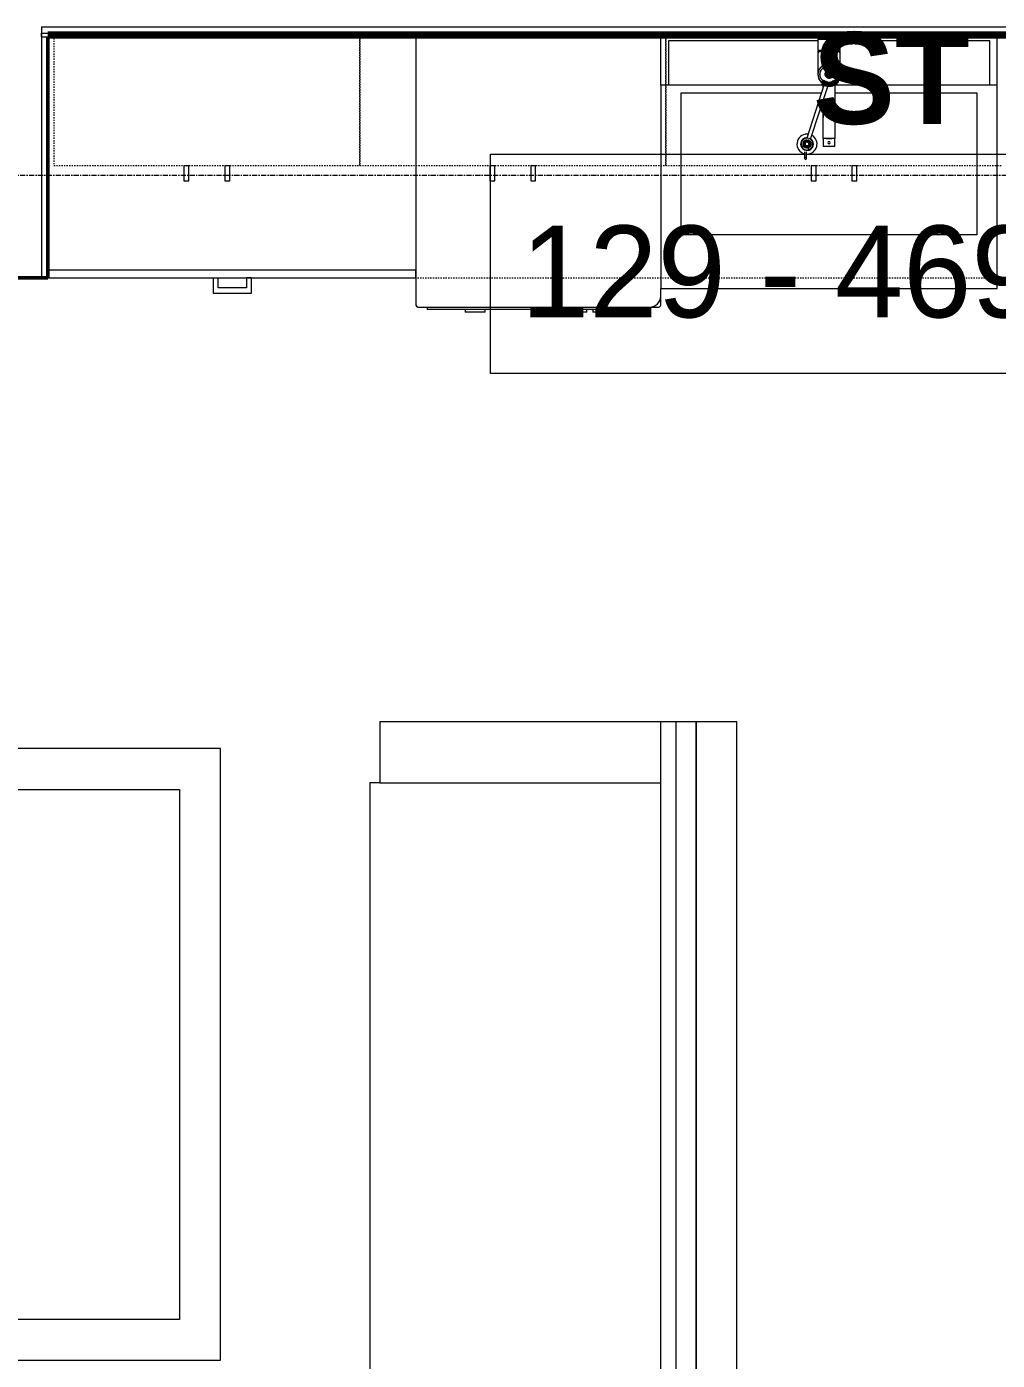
# Model space of a CAD drawing. Header units: inches. Extents: x -4266 to -1814, y 9706 to 12441.
# Drawn here: x -3090.7 to -2995.5, y 10051 to 10181.8 of the extents above; entities that cross this region are included whole.
import ezdxf

# ---------------------------------------------------------------- set-up
doc = ezdxf.new("R2010")
doc.units = ezdxf.units.IN
doc.header["$MEASUREMENT"] = 0
doc.linetypes.add('Dash', pattern=[0.25, 0.125, -0.125])
doc.linetypes.add('Grid Line 1_2_', pattern=[0.875, 0.5, -0.125, 0.125, -0.125])
for name, color, linetype, lineweight in [('A-AREA-IDEN', 2, 'Continuous', 9), ('A-DOOR-1', 7, 'Continuous', 9), ('A-GENM-2', 7, 'Continuous', 9), ('A-GENM-3', 250, 'Continuous', 50), ('A-WALL-3', 250, 'Continuous', 50), ('A-WALL-4', 10, 'Continuous', 13), ('I-FURN', 30, 'Continuous', 9), ('I-FURN-1', 7, 'Continuous', 9), ('P-SANR-FIXT-2', 7, 'Continuous', 9), ('Q-CASE-2', 7, 'Continuous', 9), ('Q-CASE-4', 7, 'Dash', 9), ('Q-CASE-HDLN-1', 7, 'Dash', 9), ('Q-SPCQ-2', 7, 'Continuous', 9), ('S-GRID-1', 1, 'Grid Line 1_2_', 9)]:
    doc.layers.add(name, color=color, linetype=linetype, lineweight=lineweight)
doc.styles.add('Century Gothic', font='ufonts.com_century-gothic.ttf', dxfattribs={"height": 9})
doc.styles.add('Century Gothic_B', font='GOTHICB.TTF', dxfattribs={"height": 9})

msp = doc.modelspace()

# ---------------------------------------------------------------- linework, layer by layer
at = {"layer": 'A-AREA-IDEN', "flags": 128}
msp.add_lwpolyline([(-3045.22892, 10169.28047), (-2969.72341, 10169.28047), (-2969.72341, 10147.78441), (-3045.22892, 10147.78441)], close=True, dxfattribs=at)
at = {"layer": 'A-DOOR-1'}
msp.add_arc((-2970.02514, 10021.4019), 34.06659, 90, 176.634313, dxfattribs=at)
at = {"layer": 'A-GENM-2'}
for p, q in [((-3013.10641, 10180.55263), (-3013.10641, 10179.44968)), ((-3013.10641, 10180.55263), (-3010.94106, 10180.55263)), ((-3010.94106, 10179.44968), (-3010.94106, 10180.55263)), ((-3010.94106, 10179.44968), (-3013.10641, 10179.44968)), ((-3013.10641, 10179.37153), (-3013.10641, 10177.10775)), ((-3013.10641, 10179.37153), (-3010.94106, 10179.37153)), ((-3013.04736, 10179.44968), (-3013.04736, 10179.20919)), ((-3011.00011, 10179.20919), (-3011.00011, 10179.44968)), ((-3010.94106, 10177.10775), (-3010.94106, 10179.37153)), ((-3012.02863, 10177.99352), (-3012.02374, 10177.99357)), ((-3012.48578, 10176.13728), (-3014.19897, 10170.86463)), ((-3013.82521, 10170.74088), (-3012.10481, 10176.03574)), ((-3012.61429, 10176.20788), (-3012.61429, 10175.74177)), ((-3011.43319, 10170.80853), (-3011.43319, 10176.20788)), ((-3012.61429, 10174.47597), (-3012.61429, 10170.80853)), ((-3012.61429, 10173.13295), (-3012.61429, 10172.21581)), ((-3011.43319, 10172.21581), (-3011.43319, 10173.13295)), ((-3014.61593, 10169.87424), (-3014.48364, 10170.29339)), ((-3014.48364, 10170.29339), (-3014.43173, 10170.27701)), ((-3013.9335, 10170.11977), (-3014.06688, 10169.69714)), ((-3012.53517, 10170.80853), (-3012.61429, 10170.80853)), ((-3012.5946, 10170.80853), (-3012.5946, 10170.02113)), ((-3011.45287, 10170.02113), (-3012.5946, 10170.02113)), ((-3012.44132, 10170.80853), (-3012.52055, 10170.80853)), ((-3012.31901, 10170.80853), (-3012.42869, 10170.80853)), ((-3012.17658, 10170.80853), (-3012.30971, 10170.80853)), ((-3012.30917, 10170.80853), (-3012.17682, 10170.80853)), ((-3011.87587, 10170.80853), (-3012.1716, 10170.80853)), ((-3012.17149, 10170.80853), (-3011.87599, 10170.80853)), ((-3011.73776, 10170.80853), (-3011.87089, 10170.80853)), ((-3011.87065, 10170.80853), (-3011.7383, 10170.80853)), ((-3011.61878, 10170.80853), (-3011.72846, 10170.80853)), ((-3011.52692, 10170.80853), (-3011.60615, 10170.80853)), ((-3011.43319, 10170.80853), (-3011.5123, 10170.80853)), ((-3011.45287, 10170.02113), (-3011.45287, 10170.80853)), ((-3014.42169, 10169.52916), (-3014.42169, 10168.86402)), ((-3014.22484, 10168.86402), (-3014.22484, 10169.52916))]:
    msp.add_line(p, q, dxfattribs=at)
at = {"layer": 'A-GENM-2', "flags": 128}
for points in [[(-3012.02374, 10178.1368), (-3012.06682, 10178.13599), (-3012.10983, 10178.13354), (-3012.15271, 10178.12948), (-3012.19539, 10178.12379), (-3012.2378, 10178.11649), (-3012.27988, 10178.10759), (-3012.32156, 10178.09711), (-3012.36278, 10178.08506), (-3012.40346, 10178.07145), (-3012.44356, 10178.05631), (-3012.48299, 10178.03965), (-3012.52171, 10178.02152), (-3012.55965, 10178.00192), (-3012.59675, 10177.98089), (-3012.63295, 10177.95847), (-3012.66819, 10177.93468), (-3012.70241, 10177.90957), (-3012.73557, 10177.88316), (-3012.7676, 10177.85551), (-3012.79845, 10177.82665), (-3012.82808, 10177.79662), (-3012.85644, 10177.76548), (-3012.88347, 10177.73328), (-3012.90913, 10177.70005), (-3012.93338, 10177.66586), (-3012.95618, 10177.63076), (-3012.97749, 10177.59481), (-3012.99727, 10177.55806), (-3013.0155, 10177.52057), (-3013.03213, 10177.4824), (-3013.04714, 10177.44361), (-3013.0605, 10177.40427), (-3013.0722, 10177.36445), (-3013.0822, 10177.3242), (-3013.09049, 10177.28359), (-3013.09707, 10177.24269), (-3013.10191, 10177.20156), (-3013.105, 10177.16028), (-3013.10635, 10177.11892), (-3013.10641, 10177.10775)], [(-3012.02374, 10178.19042), (-3012.06703, 10178.18956), (-3012.11026, 10178.18696), (-3012.15335, 10178.18264), (-3012.19623, 10178.1766), (-3012.23883, 10178.16884), (-3012.28109, 10178.15939), (-3012.32294, 10178.14826), (-3012.36431, 10178.13546), (-3012.40514, 10178.12102), (-3012.44535, 10178.10496), (-3012.48489, 10178.0873), (-3012.52369, 10178.06808), (-3012.5617, 10178.04732), (-3012.59884, 10178.02505), (-3012.63506, 10178.00132), (-3012.67031, 10177.97616), (-3012.70452, 10177.94961), (-3012.73764, 10177.92171), (-3012.76962, 10177.89251), (-3012.8004, 10177.86206), (-3012.82994, 10177.83039), (-3012.8582, 10177.79758), (-3012.88512, 10177.76365), (-3012.91066, 10177.72868), (-3012.93478, 10177.69272), (-3012.95744, 10177.65582), (-3012.97861, 10177.61804), (-3012.99825, 10177.57945), (-3013.01634, 10177.5401), (-3013.03283, 10177.50006), (-3013.04772, 10177.4594), (-3013.06096, 10177.41817)], [(-3012.67031, 10177.97616), (-3012.70452, 10177.94961), (-3012.73764, 10177.92171), (-3012.76962, 10177.89251), (-3012.8004, 10177.86206), (-3012.82994, 10177.83039), (-3012.8582, 10177.79758), (-3012.88512, 10177.76365), (-3012.91066, 10177.72868), (-3012.93478, 10177.69272), (-3012.95744, 10177.65582), (-3012.97861, 10177.61804), (-3012.99825, 10177.57945), (-3013.01634, 10177.5401), (-3013.03283, 10177.50006)], [(-3012.67031, 10177.97616), (-3012.70452, 10177.94961), (-3012.73764, 10177.92171), (-3012.76962, 10177.89251), (-3012.8004, 10177.86206), (-3012.82994, 10177.83039), (-3012.8582, 10177.79758), (-3012.88512, 10177.76365), (-3012.91066, 10177.72868), (-3012.93478, 10177.69272), (-3012.95744, 10177.65582), (-3012.97861, 10177.61804), (-3012.99825, 10177.57945), (-3013.01634, 10177.5401), (-3013.03283, 10177.50006)], [(-3012.67031, 10177.97616), (-3012.70452, 10177.94961), (-3012.73764, 10177.92171), (-3012.76962, 10177.89251), (-3012.8004, 10177.86206), (-3012.82994, 10177.83039), (-3012.8582, 10177.79758), (-3012.88512, 10177.76365), (-3012.91066, 10177.72868), (-3012.93478, 10177.69272), (-3012.95744, 10177.65582), (-3012.97861, 10177.61804), (-3012.99825, 10177.57945), (-3013.01634, 10177.5401), (-3013.03283, 10177.50006)], [(-3012.67031, 10177.97616), (-3012.70452, 10177.94961), (-3012.73764, 10177.92171), (-3012.76962, 10177.89251), (-3012.8004, 10177.86206), (-3012.82994, 10177.83039), (-3012.8582, 10177.79758), (-3012.88512, 10177.76365), (-3012.91066, 10177.72868), (-3012.93478, 10177.69272), (-3012.95744, 10177.65582), (-3012.97861, 10177.61804), (-3012.99825, 10177.57945), (-3013.01634, 10177.5401), (-3013.03283, 10177.50006)], [(-3012.67031, 10177.97616), (-3012.70452, 10177.94961), (-3012.73764, 10177.92171), (-3012.76962, 10177.89251), (-3012.8004, 10177.86206), (-3012.82994, 10177.83039), (-3012.8582, 10177.79758), (-3012.88512, 10177.76365), (-3012.91066, 10177.72868), (-3012.93478, 10177.69272), (-3012.95744, 10177.65582), (-3012.97861, 10177.61804), (-3012.99825, 10177.57945), (-3013.01634, 10177.5401), (-3013.03283, 10177.50006)], [(-3012.90956, 10177.10775), (-3012.90886, 10177.1408), (-3012.90677, 10177.1738), (-3012.90328, 10177.2067), (-3012.89839, 10177.23945), (-3012.89213, 10177.272), (-3012.88449, 10177.3043), (-3012.87549, 10177.33629), (-3012.86514, 10177.36794), (-3012.85345, 10177.39918), (-3012.84044, 10177.42997), (-3012.82613, 10177.46027), (-3012.81054, 10177.49002), (-3012.7937, 10177.51918), (-3012.77562, 10177.54769), (-3012.75633, 10177.57552), (-3012.73587, 10177.60262), (-3012.71426, 10177.62895), (-3012.69154, 10177.65445), (-3012.66774, 10177.6791), (-3012.6429, 10177.70284), (-3012.61705, 10177.72565), (-3012.59024, 10177.74747), (-3012.56251, 10177.76828), (-3012.5339, 10177.78804), (-3012.50445, 10177.80671), (-3012.47422, 10177.82427), (-3012.44325, 10177.84068), (-3012.4116, 10177.85591), (-3012.37931, 10177.86994), (-3012.34643, 10177.88275), (-3012.31302, 10177.89431), (-3012.27914, 10177.9046), (-3012.24483, 10177.9136), (-3012.21016, 10177.92131), (-3012.17519, 10177.92769), (-3012.13996, 10177.93275), (-3012.10454, 10177.93648), (-3012.06899, 10177.93886), (-3012.03336, 10177.9399), (-3012.02374, 10177.93995)], [(-3012.02374, 10178.19042), (-3012.06703, 10178.18956), (-3012.11026, 10178.18696), (-3012.15335, 10178.18264), (-3012.19623, 10178.1766), (-3012.23883, 10178.16884), (-3012.28109, 10178.15939), (-3012.32294, 10178.14826), (-3012.36431, 10178.13546), (-3012.40514, 10178.12102), (-3012.44535, 10178.10496), (-3012.48489, 10178.0873), (-3012.52369, 10178.06808), (-3012.5617, 10178.04732), (-3012.59884, 10178.02505), (-3012.63506, 10178.00132)], [(-3012.02374, 10178.19042), (-3012.06703, 10178.18956), (-3012.11026, 10178.18696), (-3012.15335, 10178.18264), (-3012.19623, 10178.1766), (-3012.23883, 10178.16884), (-3012.28109, 10178.15939), (-3012.32294, 10178.14826), (-3012.36431, 10178.13546), (-3012.40514, 10178.12102), (-3012.44535, 10178.10496), (-3012.48489, 10178.0873), (-3012.52369, 10178.06808), (-3012.5617, 10178.04732), (-3012.59884, 10178.02505), (-3012.63506, 10178.00132)], [(-3012.02374, 10178.19042), (-3012.06703, 10178.18956), (-3012.11026, 10178.18696), (-3012.15335, 10178.18264), (-3012.19623, 10178.1766), (-3012.23883, 10178.16884), (-3012.28109, 10178.15939), (-3012.32294, 10178.14826), (-3012.36431, 10178.13546), (-3012.40514, 10178.12102), (-3012.44535, 10178.10496), (-3012.48489, 10178.0873), (-3012.52369, 10178.06808), (-3012.5617, 10178.04732), (-3012.59884, 10178.02505), (-3012.63506, 10178.00132)], [(-3012.02374, 10178.19042), (-3012.06703, 10178.18956), (-3012.11026, 10178.18696), (-3012.15335, 10178.18264), (-3012.19623, 10178.1766), (-3012.23883, 10178.16884), (-3012.28109, 10178.15939), (-3012.32294, 10178.14826), (-3012.36431, 10178.13546), (-3012.40514, 10178.12102), (-3012.44535, 10178.10496), (-3012.48489, 10178.0873), (-3012.52369, 10178.06808), (-3012.5617, 10178.04732), (-3012.59884, 10178.02505), (-3012.63506, 10178.00132)], [(-3012.02374, 10178.19042), (-3012.06703, 10178.18956), (-3012.11026, 10178.18696), (-3012.15335, 10178.18264), (-3012.19623, 10178.1766), (-3012.23883, 10178.16884), (-3012.28109, 10178.15939), (-3012.32294, 10178.14826), (-3012.36431, 10178.13546), (-3012.40514, 10178.12102), (-3012.44535, 10178.10496), (-3012.48489, 10178.0873), (-3012.52369, 10178.06808), (-3012.5617, 10178.04732), (-3012.59884, 10178.02505), (-3012.63506, 10178.00132)], [(-3010.9924, 10177.43721), (-3011.0064, 10177.47818), (-3011.02203, 10177.51857), (-3011.03926, 10177.5583), (-3011.05807, 10177.59731), (-3011.07842, 10177.63553), (-3011.10028, 10177.67291), (-3011.12362, 10177.70939), (-3011.1484, 10177.7449), (-3011.17458, 10177.7794), (-3011.20211, 10177.81282), (-3011.23097, 10177.84511), (-3011.26109, 10177.87622), (-3011.29243, 10177.90611), (-3011.32494, 10177.93471), (-3011.35857, 10177.962), (-3011.39326, 10177.98791), (-3011.42896, 10178.01242), (-3011.46562, 10178.03548), (-3011.50316, 10178.05706), (-3011.54154, 10178.07712), (-3011.58069, 10178.09562), (-3011.62055, 10178.11255), (-3011.66105, 10178.12787), (-3011.70214, 10178.14156), (-3011.74374, 10178.15359), (-3011.78578, 10178.16395), (-3011.82821, 10178.17262), (-3011.87095, 10178.17959), (-3011.91393, 10178.18484), (-3011.95709, 10178.18837), (-3012.00036, 10178.19017), (-3012.02374, 10178.19042)], [(-3011.39326, 10177.98791), (-3011.42896, 10178.01242), (-3011.46562, 10178.03548), (-3011.50316, 10178.05706), (-3011.54154, 10178.07712), (-3011.58069, 10178.09562), (-3011.62055, 10178.11255), (-3011.66105, 10178.12787), (-3011.70214, 10178.14156), (-3011.74374, 10178.15359), (-3011.78578, 10178.16395), (-3011.82821, 10178.17262), (-3011.87095, 10178.17959), (-3011.91393, 10178.18484), (-3011.95709, 10178.18837), (-3012.00036, 10178.19017), (-3012.02374, 10178.19042)], [(-3011.39326, 10177.98791), (-3011.42896, 10178.01242), (-3011.46562, 10178.03548), (-3011.50316, 10178.05706), (-3011.54154, 10178.07712), (-3011.58069, 10178.09562), (-3011.62055, 10178.11255), (-3011.66105, 10178.12787), (-3011.70214, 10178.14156), (-3011.74374, 10178.15359), (-3011.78578, 10178.16395), (-3011.82821, 10178.17262), (-3011.87095, 10178.17959), (-3011.91393, 10178.18484), (-3011.95709, 10178.18837), (-3012.00036, 10178.19017), (-3012.02374, 10178.19042)], [(-3011.39326, 10177.98791), (-3011.42896, 10178.01242), (-3011.46562, 10178.03548), (-3011.50316, 10178.05706), (-3011.54154, 10178.07712), (-3011.58069, 10178.09562), (-3011.62055, 10178.11255), (-3011.66105, 10178.12787), (-3011.70214, 10178.14156), (-3011.74374, 10178.15359), (-3011.78578, 10178.16395), (-3011.82821, 10178.17262), (-3011.87095, 10178.17959), (-3011.91393, 10178.18484), (-3011.95709, 10178.18837), (-3012.00036, 10178.19017), (-3012.02374, 10178.19042)], [(-3011.39326, 10177.98791), (-3011.42896, 10178.01242), (-3011.46562, 10178.03548), (-3011.50316, 10178.05706), (-3011.54154, 10178.07712), (-3011.58069, 10178.09562), (-3011.62055, 10178.11255), (-3011.66105, 10178.12787), (-3011.70214, 10178.14156), (-3011.74374, 10178.15359), (-3011.78578, 10178.16395), (-3011.82821, 10178.17262), (-3011.87095, 10178.17959), (-3011.91393, 10178.18484), (-3011.95709, 10178.18837), (-3012.00036, 10178.19017), (-3012.02374, 10178.19042)], [(-3011.39326, 10177.98791), (-3011.42896, 10178.01242), (-3011.46562, 10178.03548), (-3011.50316, 10178.05706), (-3011.54154, 10178.07712), (-3011.58069, 10178.09562), (-3011.62055, 10178.11255), (-3011.66105, 10178.12787), (-3011.70214, 10178.14156), (-3011.74374, 10178.15359), (-3011.78578, 10178.16395), (-3011.82821, 10178.17262), (-3011.87095, 10178.17959), (-3011.91393, 10178.18484), (-3011.95709, 10178.18837), (-3012.00036, 10178.19017), (-3012.02374, 10178.19042)], [(-3010.94106, 10177.10775), (-3010.94193, 10177.14912), (-3010.94456, 10177.19043), (-3010.94893, 10177.23161), (-3010.95503, 10177.27257), (-3010.96287, 10177.31327), (-3010.97241, 10177.35362), (-3010.98365, 10177.39357), (-3010.99656, 10177.43305), (-3011.01113, 10177.47199), (-3011.02733, 10177.51033), (-3011.04513, 10177.54801), (-3011.06449, 10177.58497), (-3011.08539, 10177.62114), (-3011.10779, 10177.65648), (-3011.13166, 10177.69092), (-3011.15694, 10177.72441), (-3011.18361, 10177.75689), (-3011.21161, 10177.78833), (-3011.2409, 10177.81866), (-3011.27143, 10177.84783), (-3011.30315, 10177.87582), (-3011.33601, 10177.90257), (-3011.36995, 10177.92803), (-3011.40492, 10177.95218), (-3011.44086, 10177.97498), (-3011.47772, 10177.99638), (-3011.51544, 10178.01637), (-3011.55396, 10178.0349), (-3011.5932, 10178.05196), (-3011.63313, 10178.06751), (-3011.67366, 10178.08153), (-3011.71474, 10178.09401), (-3011.7563, 10178.10492), (-3011.79828, 10178.11425), (-3011.8406, 10178.12198), (-3011.88322, 10178.1281), (-3011.92605, 10178.1326), (-3011.96904, 10178.13549), (-3012.01211, 10178.13674), (-3012.02374, 10178.1368)], [(-3012.02374, 10177.93995), (-3011.9881, 10177.93928), (-3011.95252, 10177.93726), (-3011.91706, 10177.93389), (-3011.88177, 10177.92919), (-3011.84672, 10177.92316), (-3011.81197, 10177.91581), (-3011.77756, 10177.90716), (-3011.74355, 10177.89721), (-3011.71001, 10177.88599), (-3011.67699, 10177.87352), (-3011.64453, 10177.85982), (-3011.6127, 10177.8449), (-3011.58154, 10177.82881), (-3011.55111, 10177.81156), (-3011.52144, 10177.79319), (-3011.4926, 10177.77372), (-3011.46463, 10177.75319), (-3011.43757, 10177.73164), (-3011.41145, 10177.70909), (-3011.38634, 10177.6856), (-3011.36225, 10177.66119), (-3011.33923, 10177.63591), (-3011.31732, 10177.60981), (-3011.29655, 10177.58291), (-3011.27694, 10177.55527), (-3011.25854, 10177.52694), (-3011.24135, 10177.49795), (-3011.22542, 10177.46835), (-3011.21077, 10177.4382), (-3011.19741, 10177.40754), (-3011.18536, 10177.37641), (-3011.17464, 10177.34487), (-3011.16528, 10177.31297), (-3011.15727, 10177.28075), (-3011.15063, 10177.24826), (-3011.14538, 10177.21556), (-3011.14151, 10177.18269), (-3011.13904, 10177.14971), (-3011.13796, 10177.11667), (-3011.13791, 10177.10775)], [(-3011.00696, 10177.47961), (-3011.02203, 10177.51857), (-3011.03926, 10177.5583), (-3011.05807, 10177.59731), (-3011.07842, 10177.63553), (-3011.10028, 10177.67291), (-3011.12362, 10177.70939), (-3011.1484, 10177.7449), (-3011.17458, 10177.7794), (-3011.20211, 10177.81282), (-3011.23097, 10177.84511), (-3011.26109, 10177.87622), (-3011.29243, 10177.90611), (-3011.32494, 10177.93471), (-3011.35857, 10177.962)], [(-3011.00696, 10177.47961), (-3011.02203, 10177.51857), (-3011.03926, 10177.5583), (-3011.05807, 10177.59731), (-3011.07842, 10177.63553), (-3011.10028, 10177.67291), (-3011.12362, 10177.70939), (-3011.1484, 10177.7449), (-3011.17458, 10177.7794), (-3011.20211, 10177.81282), (-3011.23097, 10177.84511), (-3011.26109, 10177.87622), (-3011.29243, 10177.90611), (-3011.32494, 10177.93471), (-3011.35857, 10177.962)], [(-3011.00696, 10177.47961), (-3011.02203, 10177.51857), (-3011.03926, 10177.5583), (-3011.05807, 10177.59731), (-3011.07842, 10177.63553), (-3011.10028, 10177.67291), (-3011.12362, 10177.70939), (-3011.1484, 10177.7449), (-3011.17458, 10177.7794), (-3011.20211, 10177.81282), (-3011.23097, 10177.84511), (-3011.26109, 10177.87622), (-3011.29243, 10177.90611), (-3011.32494, 10177.93471), (-3011.35857, 10177.962)], [(-3011.00696, 10177.47961), (-3011.02203, 10177.51857), (-3011.03926, 10177.5583), (-3011.05807, 10177.59731), (-3011.07842, 10177.63553), (-3011.10028, 10177.67291), (-3011.12362, 10177.70939), (-3011.1484, 10177.7449), (-3011.17458, 10177.7794), (-3011.20211, 10177.81282), (-3011.23097, 10177.84511), (-3011.26109, 10177.87622), (-3011.29243, 10177.90611), (-3011.32494, 10177.93471), (-3011.35857, 10177.962)], [(-3011.00696, 10177.47961), (-3011.02203, 10177.51857), (-3011.03926, 10177.5583), (-3011.05807, 10177.59731), (-3011.07842, 10177.63553), (-3011.10028, 10177.67291), (-3011.12362, 10177.70939), (-3011.1484, 10177.7449), (-3011.17458, 10177.7794), (-3011.20211, 10177.81282), (-3011.23097, 10177.84511), (-3011.26109, 10177.87622), (-3011.29243, 10177.90611), (-3011.32494, 10177.93471), (-3011.35857, 10177.962)], [(-3013.10641, 10177.10775), (-3013.10554, 10177.06637), (-3013.10291, 10177.02506), (-3013.09855, 10176.98389), (-3013.09244, 10176.94292), (-3013.08461, 10176.90223), (-3013.07506, 10176.86187), (-3013.06382, 10176.82192), (-3013.05091, 10176.78245), (-3013.03634, 10176.74351), (-3013.02014, 10176.70517), (-3013.00235, 10176.66749), (-3012.98298, 10176.63053), (-3012.96208, 10176.59435), (-3012.93968, 10176.55902), (-3012.91582, 10176.52458), (-3012.89053, 10176.49109), (-3012.86386, 10176.4586), (-3012.83586, 10176.42717), (-3012.80657, 10176.39684), (-3012.77604, 10176.36766), (-3012.74432, 10176.33968), (-3012.71147, 10176.31293), (-3012.67753, 10176.28746), (-3012.64255, 10176.26331)], [(-3013.07254, 10177.37644), (-3013.08245, 10177.33429), (-3013.09066, 10177.29177), (-3013.09717, 10177.24895), (-3013.10195, 10177.20592), (-3013.10502, 10177.16272), (-3013.10635, 10177.11944), (-3013.10595, 10177.07613), (-3013.10382, 10177.03288), (-3013.09996, 10176.98975), (-3013.09439, 10176.94681), (-3013.08709, 10176.90412), (-3013.0781, 10176.86176), (-3013.06742, 10176.81979), (-3013.05507, 10176.77829), (-3013.04107, 10176.73731), (-3013.02544, 10176.69692), (-3013.00821, 10176.65719), (-3012.98941, 10176.61819), (-3012.96906, 10176.57996), (-3012.9472, 10176.54258), (-3012.92386, 10176.5061), (-3012.89908, 10176.47059), (-3012.8729, 10176.4361), (-3012.84536, 10176.40268), (-3012.81651, 10176.37038), (-3012.78639, 10176.33927), (-3012.75505, 10176.30939), (-3012.72253, 10176.28078), (-3012.68891, 10176.2535)], [(-3013.07254, 10177.37644), (-3013.08245, 10177.33429), (-3013.09066, 10177.29177), (-3013.09717, 10177.24895), (-3013.10195, 10177.20592), (-3013.10502, 10177.16272), (-3013.10635, 10177.11944), (-3013.10595, 10177.07613), (-3013.10382, 10177.03288), (-3013.09996, 10176.98975), (-3013.09439, 10176.94681), (-3013.08709, 10176.90412), (-3013.0781, 10176.86176), (-3013.06742, 10176.81979), (-3013.05507, 10176.77829)], [(-3013.07254, 10177.37644), (-3013.08245, 10177.33429), (-3013.09066, 10177.29177), (-3013.09717, 10177.24895), (-3013.10195, 10177.20592), (-3013.10502, 10177.16272), (-3013.10635, 10177.11944), (-3013.10595, 10177.07613), (-3013.10382, 10177.03288), (-3013.09996, 10176.98975), (-3013.09439, 10176.94681), (-3013.08709, 10176.90412), (-3013.0781, 10176.86176), (-3013.06742, 10176.81979), (-3013.05507, 10176.77829)], [(-3013.07254, 10177.37644), (-3013.08245, 10177.33429), (-3013.09066, 10177.29177), (-3013.09717, 10177.24895), (-3013.10195, 10177.20592), (-3013.10502, 10177.16272), (-3013.10635, 10177.11944), (-3013.10595, 10177.07613), (-3013.10382, 10177.03288), (-3013.09996, 10176.98975), (-3013.09439, 10176.94681), (-3013.08709, 10176.90412), (-3013.0781, 10176.86176), (-3013.06742, 10176.81979), (-3013.05507, 10176.77829)], [(-3013.07254, 10177.37644), (-3013.08245, 10177.33429), (-3013.09066, 10177.29177), (-3013.09717, 10177.24895), (-3013.10195, 10177.20592), (-3013.10502, 10177.16272), (-3013.10635, 10177.11944), (-3013.10595, 10177.07613), (-3013.10382, 10177.03288), (-3013.09996, 10176.98975), (-3013.09439, 10176.94681), (-3013.08709, 10176.90412), (-3013.0781, 10176.86176), (-3013.06742, 10176.81979), (-3013.05507, 10176.77829)], [(-3013.07254, 10177.37644), (-3013.08245, 10177.33429), (-3013.09066, 10177.29177), (-3013.09717, 10177.24895), (-3013.10195, 10177.20592), (-3013.10502, 10177.16272), (-3013.10635, 10177.11944), (-3013.10595, 10177.07613), (-3013.10382, 10177.03288), (-3013.09996, 10176.98975), (-3013.09439, 10176.94681), (-3013.08709, 10176.90412), (-3013.0781, 10176.86176), (-3013.06742, 10176.81979), (-3013.05507, 10176.77829)], [(-3013.04107, 10176.73731), (-3013.02544, 10176.69692), (-3013.00821, 10176.65719), (-3012.98941, 10176.61819), (-3012.96906, 10176.57996), (-3012.9472, 10176.54258), (-3012.92386, 10176.5061), (-3012.89908, 10176.47059), (-3012.8729, 10176.4361), (-3012.84536, 10176.40268), (-3012.81651, 10176.37038), (-3012.78639, 10176.33927), (-3012.75505, 10176.30939), (-3012.72253, 10176.28078), (-3012.68891, 10176.2535)], [(-3013.04107, 10176.73731), (-3013.02544, 10176.69692), (-3013.00821, 10176.65719), (-3012.98941, 10176.61819), (-3012.96906, 10176.57996), (-3012.9472, 10176.54258), (-3012.92386, 10176.5061), (-3012.89908, 10176.47059), (-3012.8729, 10176.4361), (-3012.84536, 10176.40268), (-3012.81651, 10176.37038), (-3012.78639, 10176.33927), (-3012.75505, 10176.30939), (-3012.72253, 10176.28078), (-3012.68891, 10176.2535)], [(-3013.04107, 10176.73731), (-3013.02544, 10176.69692), (-3013.00821, 10176.65719), (-3012.98941, 10176.61819), (-3012.96906, 10176.57996), (-3012.9472, 10176.54258), (-3012.92386, 10176.5061), (-3012.89908, 10176.47059), (-3012.8729, 10176.4361), (-3012.84536, 10176.40268), (-3012.81651, 10176.37038), (-3012.78639, 10176.33927), (-3012.75505, 10176.30939), (-3012.72253, 10176.28078), (-3012.68891, 10176.2535)], [(-3013.04107, 10176.73731), (-3013.02544, 10176.69692), (-3013.00821, 10176.65719), (-3012.98941, 10176.61819), (-3012.96906, 10176.57996), (-3012.9472, 10176.54258), (-3012.92386, 10176.5061), (-3012.89908, 10176.47059), (-3012.8729, 10176.4361), (-3012.84536, 10176.40268), (-3012.81651, 10176.37038), (-3012.78639, 10176.33927), (-3012.75505, 10176.30939), (-3012.72253, 10176.28078), (-3012.68891, 10176.2535)], [(-3013.04107, 10176.73731), (-3013.02544, 10176.69692), (-3013.00821, 10176.65719), (-3012.98941, 10176.61819), (-3012.96906, 10176.57996), (-3012.9472, 10176.54258), (-3012.92386, 10176.5061), (-3012.89908, 10176.47059), (-3012.8729, 10176.4361), (-3012.84536, 10176.40268), (-3012.81651, 10176.37038), (-3012.78639, 10176.33927), (-3012.75505, 10176.30939), (-3012.72253, 10176.28078), (-3012.68891, 10176.2535)], [(-3012.02374, 10176.27554), (-3012.05937, 10176.27622), (-3012.09495, 10176.27824), (-3012.13041, 10176.2816), (-3012.1657, 10176.2863), (-3012.20075, 10176.29234), (-3012.23551, 10176.29968), (-3012.26992, 10176.30834), (-3012.30392, 10176.31828), (-3012.33746, 10176.3295), (-3012.37049, 10176.34197), (-3012.40294, 10176.35568), (-3012.43478, 10176.37059), (-3012.46593, 10176.38669), (-3012.49637, 10176.40393), (-3012.52603, 10176.42231), (-3012.55487, 10176.44178), (-3012.58284, 10176.4623), (-3012.60991, 10176.48386), (-3012.63602, 10176.5064), (-3012.66114, 10176.5299), (-3012.68522, 10176.5543), (-3012.70824, 10176.57958), (-3012.73015, 10176.60569), (-3012.75093, 10176.63258), (-3012.77053, 10176.66022), (-3012.78894, 10176.68856), (-3012.80612, 10176.71755), (-3012.82205, 10176.74714), (-3012.83671, 10176.77729), (-3012.85007, 10176.80796), (-3012.86211, 10176.83908), (-3012.87283, 10176.87062), (-3012.8822, 10176.90253), (-3012.8902, 10176.93475), (-3012.89684, 10176.96723), (-3012.9021, 10176.99993), (-3012.90596, 10177.0328), (-3012.90844, 10177.06578), (-3012.90951, 10177.09882), (-3012.90956, 10177.10775)], [(-3012.02374, 10176.23416), (-3012.05937, 10176.23484), (-3012.09495, 10176.23686), (-3012.13041, 10176.24022), (-3012.1657, 10176.24492), (-3012.20075, 10176.25095), (-3012.23551, 10176.2583), (-3012.26992, 10176.26696), (-3012.30392, 10176.2769), (-3012.33746, 10176.28812), (-3012.37049, 10176.30059), (-3012.40294, 10176.3143), (-3012.43478, 10176.32921), (-3012.46593, 10176.3453), (-3012.49637, 10176.36255), (-3012.52036, 10176.37729)], [(-3011.13791, 10177.10775), (-3011.13861, 10177.07469), (-3011.14071, 10177.04169), (-3011.1442, 10177.00879), (-3011.14908, 10176.97604), (-3011.15534, 10176.94349), (-3011.16298, 10176.9112), (-3011.17198, 10176.8792), (-3011.18234, 10176.84756), (-3011.19402, 10176.81631), (-3011.20703, 10176.78552), (-3011.22134, 10176.75523), (-3011.23693, 10176.72548), (-3011.25378, 10176.69632), (-3011.27185, 10176.6678), (-3011.29114, 10176.63997), (-3011.3116, 10176.61287), (-3011.33321, 10176.58655), (-3011.35593, 10176.56104), (-3011.37973, 10176.5364), (-3011.40457, 10176.51265), (-3011.43042, 10176.48985), (-3011.45723, 10176.46802), (-3011.48497, 10176.44721), (-3011.51358, 10176.42746), (-3011.54302, 10176.40878), (-3011.57325, 10176.39123), (-3011.60422, 10176.37482), (-3011.63588, 10176.35959), (-3011.66817, 10176.34555), (-3011.70104, 10176.33275), (-3011.73445, 10176.32119), (-3011.76834, 10176.3109), (-3011.80264, 10176.30189), (-3011.83731, 10176.29419), (-3011.87229, 10176.2878), (-3011.90752, 10176.28274), (-3011.94293, 10176.27901), (-3011.97849, 10176.27663), (-3012.01412, 10176.27559), (-3012.02374, 10176.27554)], [(-3011.60523, 10176.33293), (-3011.63691, 10176.31773), (-3011.66922, 10176.30374), (-3011.70212, 10176.29097), (-3011.73554, 10176.27945), (-3011.76944, 10176.2692), (-3011.80376, 10176.26024), (-3011.83844, 10176.25258), (-3011.87342, 10176.24623), (-3011.90866, 10176.24122), (-3011.94408, 10176.23753), (-3011.97964, 10176.23519), (-3012.01527, 10176.2342), (-3012.02374, 10176.23416)], [(-3011.27786, 10176.32298), (-3011.24707, 10176.35344), (-3011.21753, 10176.3851), (-3011.18928, 10176.41792), (-3011.16236, 10176.45184), (-3011.13682, 10176.48681), (-3011.1127, 10176.52277), (-3011.09003, 10176.55967), (-3011.06886, 10176.59745), (-3011.04922, 10176.63604), (-3011.03113, 10176.67539), (-3011.01464, 10176.71543)], [(-3011.27786, 10176.32298), (-3011.24707, 10176.35344), (-3011.21753, 10176.3851), (-3011.18928, 10176.41792), (-3011.16236, 10176.45184), (-3011.13682, 10176.48681), (-3011.1127, 10176.52277), (-3011.09003, 10176.55967), (-3011.06886, 10176.59745), (-3011.04922, 10176.63604), (-3011.03113, 10176.67539), (-3011.01464, 10176.71543)], [(-3011.27786, 10176.32298), (-3011.24707, 10176.35344), (-3011.21753, 10176.3851), (-3011.18928, 10176.41792), (-3011.16236, 10176.45184), (-3011.13682, 10176.48681), (-3011.1127, 10176.52277), (-3011.09003, 10176.55967), (-3011.06886, 10176.59745), (-3011.04922, 10176.63604), (-3011.03113, 10176.67539), (-3011.01464, 10176.71543)], [(-3011.27786, 10176.32298), (-3011.24707, 10176.35344), (-3011.21753, 10176.3851), (-3011.18928, 10176.41792), (-3011.16236, 10176.45184), (-3011.13682, 10176.48681), (-3011.1127, 10176.52277), (-3011.09003, 10176.55967), (-3011.06886, 10176.59745), (-3011.04922, 10176.63604), (-3011.03113, 10176.67539), (-3011.01464, 10176.71543)], [(-3011.27786, 10176.32298), (-3011.24707, 10176.35344), (-3011.21753, 10176.3851), (-3011.18928, 10176.41792), (-3011.16236, 10176.45184), (-3011.13682, 10176.48681), (-3011.1127, 10176.52277), (-3011.09003, 10176.55967), (-3011.06886, 10176.59745), (-3011.04922, 10176.63604), (-3011.03113, 10176.67539), (-3011.01464, 10176.71543)], [(-3011.27786, 10176.32298), (-3011.24707, 10176.35344), (-3011.21753, 10176.3851), (-3011.18928, 10176.41792), (-3011.16236, 10176.45184), (-3011.13682, 10176.48681), (-3011.1127, 10176.52277), (-3011.09003, 10176.55967), (-3011.06886, 10176.59745), (-3011.04922, 10176.63604), (-3011.03113, 10176.67539), (-3011.01464, 10176.71543)], [(-3011.21939, 10176.41887), (-3011.19104, 10176.45001), (-3011.16401, 10176.48222), (-3011.13834, 10176.51544), (-3011.11409, 10176.54963), (-3011.09129, 10176.58473), (-3011.06998, 10176.62069), (-3011.0502, 10176.65744), (-3011.03198, 10176.69493), (-3011.01535, 10176.7331), (-3011.00033, 10176.77188), (-3010.98697, 10176.81122), (-3010.97528, 10176.85105), (-3010.96527, 10176.8913), (-3010.95698, 10176.93191), (-3010.95041, 10176.97281), (-3010.94557, 10177.01393), (-3010.94247, 10177.05521), (-3010.94112, 10177.09658), (-3010.94106, 10177.10775)], [(-3010.99976, 10176.7561), (-3010.98651, 10176.79733), (-3010.97493, 10176.83905), (-3010.96503, 10176.88121), (-3010.95681, 10176.92373), (-3010.95031, 10176.96654), (-3010.94552, 10177.00958), (-3010.94246, 10177.05277), (-3010.94112, 10177.09606), (-3010.94152, 10177.13936), (-3010.94365, 10177.18261), (-3010.94751, 10177.22574), (-3010.95309, 10177.26869), (-3010.96038, 10177.31137), (-3010.96937, 10177.35373), (-3010.98005, 10177.3957)], [(-3010.98651, 10176.79733), (-3010.97493, 10176.83905), (-3010.96503, 10176.88121), (-3010.95681, 10176.92373), (-3010.95031, 10176.96654), (-3010.94552, 10177.00958), (-3010.94246, 10177.05277), (-3010.94112, 10177.09606), (-3010.94152, 10177.13936), (-3010.94365, 10177.18261), (-3010.94751, 10177.22574), (-3010.95309, 10177.26869), (-3010.96038, 10177.31137), (-3010.96937, 10177.35373), (-3010.98005, 10177.3957)], [(-3010.98651, 10176.79733), (-3010.97493, 10176.83905), (-3010.96503, 10176.88121), (-3010.95681, 10176.92373), (-3010.95031, 10176.96654), (-3010.94552, 10177.00958), (-3010.94246, 10177.05277), (-3010.94112, 10177.09606), (-3010.94152, 10177.13936), (-3010.94365, 10177.18261), (-3010.94751, 10177.22574), (-3010.95309, 10177.26869), (-3010.96038, 10177.31137), (-3010.96937, 10177.35373), (-3010.98005, 10177.3957)], [(-3010.98651, 10176.79733), (-3010.97493, 10176.83905), (-3010.96503, 10176.88121), (-3010.95681, 10176.92373), (-3010.95031, 10176.96654), (-3010.94552, 10177.00958), (-3010.94246, 10177.05277), (-3010.94112, 10177.09606), (-3010.94152, 10177.13936), (-3010.94365, 10177.18261), (-3010.94751, 10177.22574), (-3010.95309, 10177.26869), (-3010.96038, 10177.31137), (-3010.96937, 10177.35373), (-3010.98005, 10177.3957)], [(-3010.98651, 10176.79733), (-3010.97493, 10176.83905), (-3010.96503, 10176.88121), (-3010.95681, 10176.92373), (-3010.95031, 10176.96654), (-3010.94552, 10177.00958), (-3010.94246, 10177.05277), (-3010.94112, 10177.09606), (-3010.94152, 10177.13936), (-3010.94365, 10177.18261), (-3010.94751, 10177.22574), (-3010.95309, 10177.26869), (-3010.96038, 10177.31137), (-3010.96937, 10177.35373), (-3010.98005, 10177.3957)], [(-3010.98651, 10176.79733), (-3010.97493, 10176.83905), (-3010.96503, 10176.88121), (-3010.95681, 10176.92373), (-3010.95031, 10176.96654), (-3010.94552, 10177.00958), (-3010.94246, 10177.05277), (-3010.94112, 10177.09606), (-3010.94152, 10177.13936), (-3010.94365, 10177.18261), (-3010.94751, 10177.22574), (-3010.95309, 10177.26869), (-3010.96038, 10177.31137), (-3010.96937, 10177.35373), (-3010.98005, 10177.3957)], [(-3012.53076, 10176.1571), (-3012.49222, 10176.13861), (-3012.45295, 10176.12161), (-3012.413, 10176.10611), (-3012.37245, 10176.09214), (-3012.33135, 10176.07971), (-3012.28978, 10176.06886), (-3012.24779, 10176.05958), (-3012.20545, 10176.0519), (-3012.16283, 10176.04584), (-3012.11999, 10176.04138), (-3012.077, 10176.03856), (-3012.03393, 10176.03736), (-3012.02374, 10176.03731)], [(-3012.46678, 10176.11987), (-3012.42692, 10176.10294), (-3012.38642, 10176.08762), (-3012.34534, 10176.07394), (-3012.30374, 10176.0619), (-3012.26169, 10176.05154), (-3012.21926, 10176.04287), (-3012.17652, 10176.03591), (-3012.13354, 10176.03065), (-3012.09038, 10176.02712), (-3012.04711, 10176.02532), (-3012.02374, 10176.02507)], [(-3012.46678, 10176.11987), (-3012.42692, 10176.10294), (-3012.38642, 10176.08762), (-3012.34534, 10176.07394), (-3012.30374, 10176.0619), (-3012.26169, 10176.05154), (-3012.21926, 10176.04287), (-3012.17652, 10176.03591), (-3012.13354, 10176.03065), (-3012.09038, 10176.02712), (-3012.04711, 10176.02532), (-3012.02374, 10176.02507)], [(-3012.46678, 10176.11987), (-3012.42692, 10176.10294), (-3012.38642, 10176.08762), (-3012.34534, 10176.07394), (-3012.30374, 10176.0619), (-3012.26169, 10176.05154), (-3012.21926, 10176.04287), (-3012.17652, 10176.03591), (-3012.13354, 10176.03065), (-3012.09038, 10176.02712), (-3012.04711, 10176.02532), (-3012.02374, 10176.02507)], [(-3012.46678, 10176.11987), (-3012.42692, 10176.10294), (-3012.38642, 10176.08762), (-3012.34534, 10176.07394), (-3012.30374, 10176.0619), (-3012.26169, 10176.05154), (-3012.21926, 10176.04287), (-3012.17652, 10176.03591), (-3012.13354, 10176.03065), (-3012.09038, 10176.02712), (-3012.04711, 10176.02532), (-3012.02374, 10176.02507)], [(-3012.46678, 10176.11987), (-3012.42692, 10176.10294), (-3012.38642, 10176.08762), (-3012.34534, 10176.07394), (-3012.30374, 10176.0619), (-3012.26169, 10176.05154), (-3012.21926, 10176.04287), (-3012.17652, 10176.03591), (-3012.13354, 10176.03065), (-3012.09038, 10176.02712), (-3012.04711, 10176.02532), (-3012.02374, 10176.02507)], [(-3012.46678, 10176.11987), (-3012.42692, 10176.10294), (-3012.38642, 10176.08762), (-3012.34534, 10176.07394), (-3012.30374, 10176.0619), (-3012.26169, 10176.05154), (-3012.21926, 10176.04287), (-3012.17652, 10176.03591), (-3012.13354, 10176.03065), (-3012.09038, 10176.02712), (-3012.04711, 10176.02532), (-3012.02374, 10176.02507)], [(-3012.02374, 10176.03731), (-3011.98066, 10176.03813), (-3011.93764, 10176.04057), (-3011.89476, 10176.04464), (-3011.85208, 10176.05032), (-3011.80967, 10176.05762), (-3011.76759, 10176.06652), (-3011.72591, 10176.077), (-3011.68469, 10176.08906), (-3011.64401, 10176.10267), (-3011.60392, 10176.11781), (-3011.56448, 10176.13446), (-3011.52576, 10176.1526), (-3011.51687, 10176.15702)], [(-3012.02374, 10176.02507), (-3011.98044, 10176.02594), (-3011.93721, 10176.02853), (-3011.89413, 10176.03286), (-3011.85125, 10176.0389), (-3011.80864, 10176.04665), (-3011.76638, 10176.0561), (-3011.72453, 10176.06723), (-3011.68316, 10176.08003), (-3011.64234, 10176.09447), (-3011.60212, 10176.11054)], [(-3012.02374, 10176.02507), (-3011.98044, 10176.02594), (-3011.93721, 10176.02853), (-3011.89413, 10176.03286), (-3011.85125, 10176.0389), (-3011.80864, 10176.04665), (-3011.76638, 10176.0561), (-3011.72453, 10176.06723), (-3011.68316, 10176.08003), (-3011.64234, 10176.09447), (-3011.60212, 10176.11054)], [(-3012.02374, 10176.02507), (-3011.98044, 10176.02594), (-3011.93721, 10176.02853), (-3011.89413, 10176.03286), (-3011.85125, 10176.0389), (-3011.80864, 10176.04665), (-3011.76638, 10176.0561), (-3011.72453, 10176.06723), (-3011.68316, 10176.08003), (-3011.64234, 10176.09447), (-3011.60212, 10176.11054)], [(-3012.02374, 10176.02507), (-3011.98044, 10176.02594), (-3011.93721, 10176.02853), (-3011.89413, 10176.03286), (-3011.85125, 10176.0389), (-3011.80864, 10176.04665), (-3011.76638, 10176.0561), (-3011.72453, 10176.06723), (-3011.68316, 10176.08003), (-3011.64234, 10176.09447), (-3011.60212, 10176.11054)], [(-3012.02374, 10176.02507), (-3011.98044, 10176.02594), (-3011.93721, 10176.02853), (-3011.89413, 10176.03286), (-3011.85125, 10176.0389), (-3011.80864, 10176.04665), (-3011.76638, 10176.0561), (-3011.72453, 10176.06723), (-3011.68316, 10176.08003), (-3011.64234, 10176.09447), (-3011.60212, 10176.11054)], [(-3012.02374, 10176.02507), (-3011.98044, 10176.02594), (-3011.93721, 10176.02853), (-3011.89413, 10176.03286), (-3011.85125, 10176.0389), (-3011.80864, 10176.04665), (-3011.76638, 10176.0561), (-3011.72453, 10176.06723), (-3011.68316, 10176.08003), (-3011.64234, 10176.09447), (-3011.60212, 10176.11054)], [(-3011.56258, 10176.12819), (-3011.52378, 10176.14742), (-3011.48578, 10176.16818), (-3011.44863, 10176.19044), (-3011.41241, 10176.21418)], [(-3011.56258, 10176.12819), (-3011.52378, 10176.14742), (-3011.48578, 10176.16818), (-3011.44863, 10176.19044), (-3011.41241, 10176.21418)], [(-3011.56258, 10176.12819), (-3011.52378, 10176.14742), (-3011.48578, 10176.16818), (-3011.44863, 10176.19044), (-3011.41241, 10176.21418)], [(-3011.56258, 10176.12819), (-3011.52378, 10176.14742), (-3011.48578, 10176.16818), (-3011.44863, 10176.19044), (-3011.41241, 10176.21418)], [(-3011.56258, 10176.12819), (-3011.52378, 10176.14742), (-3011.48578, 10176.16818), (-3011.44863, 10176.19044), (-3011.41241, 10176.21418)], [(-3011.56258, 10176.12819), (-3011.52378, 10176.14742), (-3011.48578, 10176.16818), (-3011.44863, 10176.19044), (-3011.41241, 10176.21418)]]:
    msp.add_lwpolyline(points, dxfattribs=at)
at = {"layer": 'A-GENM-2'}
for centre, radius, start, end in [((-3012.02374, 10179.98618), 0.19685, 90, 270), ((-3012.02374, 10179.98618), 0.19685, 270, 90), ((-3012.02374, 10177.10775), 1.08268, 127.5889399, 159.7352493), ((-3012.02374, 10177.10775), 1.08268, 90, 124.6633147), ((-3012.02374, 10177.10775), 1.08268, 54.8142253, 90), ((-3012.02374, 10177.10775), 1.08268, 20.2647507, 52.4110601), ((-3012.02374, 10177.10775), 1.08268, 165, 195), ((-3012.02374, 10177.10775), 1.08268, 199.1524217, 232.4110601), ((-3012.02374, 10177.10775), 1.08268, 309.2199119, 340.6452492), ((-3012.02374, 10177.10775), 1.08268, 345, 15), ((-3012.02374, 10177.10775), 1.08268, 235.6183898, 240), ((-3012.02374, 10177.10775), 1.08268, 240.5048639, 270), ((-3012.02374, 10177.10775), 1.08268, 270, 304.5977722), ((-3014.18321, 10170.27612), 0.98425, 90, 255), ((-3014.18321, 10170.27612), 0.98425, 83.1291055, 90), ((-3014.18321, 10170.27612), 0.98425, 270, 60), ((-3014.18321, 10170.27612), 0.62992, 90, 270), ((-3014.18321, 10170.27612), 0.59055, 90, 222.8834648), ((-3014.18321, 10170.27612), 0.59055, 222.8834648, 270), ((-3014.18321, 10170.27612), 0.59055, 281.3602939, 90), ((-3014.18321, 10170.27612), 0.62992, 270, 54.2737778), ((-3012.02374, 10170.41831), 0.11811, 90, 270), ((-3012.02374, 10170.41831), 0.11811, 270, 90), ((-3014.18321, 10170.27612), 0.98425, 266.3754395, 270), ((-3014.18321, 10170.27612), 0.59055, 270, 281.3602939)]:
    msp.add_arc(centre, radius, start, end, dxfattribs=at)
for centre, major_axis, ratio, start_param, end_param in [((-3012.02374, 10173.13295), (-0.59055, 0), 0.906307787, 6.021385919, 6.806784083), ((-3012.02374, 10173.13295), (-0.59055, 0), 0.906307787, 2.617993878, 3.403392041), ((-3014.32327, 10168.86402), (-0.09843, 0), 0.984807753, 4.71238898, 7.853981634), ((-3014.32327, 10168.86402), (-0.09843, 0), 0.984807753, 1.570796327, 4.71238898)]:
    msp.add_ellipse(centre, major_axis=major_axis, ratio=ratio, start_param=start_param, end_param=end_param, dxfattribs=at)
at = {"layer": 'A-GENM-3'}
for centre, start, end in [((-3012.01618, 10177.13168), 54.968118, 234.968118), ((-3012.01618, 10177.13168), 234.968118, 54.968118), ((-3014.17602, 10170.28821), 90, 270), ((-3014.17602, 10170.28821), 270, 90)]:
    msp.add_arc(centre, 0.29528, start, end, dxfattribs=at)
for points in [[(-3012.09521, 10178.12921), (-3012.41428, 10177.96519), (-3012.57118, 10177.86683), (-3012.56592, 10177.83413)], [(-3012.56542, 10177.83227), (-3012.55351, 10177.80157), (-3012.37295, 10177.83917), (-3012.02374, 10177.94505)], [(-3012.02374, 10178.13144), (-3012.03566, 10178.13157), (-3012.05951, 10178.13133), (-3012.08331, 10178.13008), (-3012.09521, 10178.12921)], [(-3011.95226, 10178.12921), (-3011.96416, 10178.13008), (-3011.98797, 10178.13133), (-3012.01181, 10178.13157), (-3012.02374, 10178.13144)], [(-3012.02374, 10177.94505), (-3011.67453, 10177.83917), (-3011.49397, 10177.80157), (-3011.48205, 10177.83227)], [(-3011.48144, 10177.83632), (-3011.48309, 10177.87107), (-3011.64003, 10177.9687), (-3011.95226, 10178.12921)], [(-3012.02374, 10176.22668), (-3012.05297, 10176.22672), (-3012.11112, 10176.22981), (-3012.16863, 10176.23894), (-3012.19723, 10176.24502)], [(-3011.85025, 10176.24502), (-3011.87884, 10176.23894), (-3011.93635, 10176.22981), (-3011.9945, 10176.22672), (-3012.02374, 10176.22668)]]:
    msp.add_open_spline(points, degree=3, dxfattribs=at)
for points, knots in [([(-3012.19723, 10176.24502), (-3012.21325, 10176.24871), (-3012.24501, 10176.25674), (-3012.28402, 10176.26842), (-3012.31479, 10176.27874), (-3012.33385, 10176.2856), (-3012.349, 10176.29134), (-3012.3603, 10176.29576), (-3012.37061, 10176.29993), (-3012.37995, 10176.3038), (-3012.39112, 10176.3086), (-3012.40714, 10176.31733), (-3012.42802, 10176.33107), (-3012.45077, 10176.34766), (-3012.47321, 10176.3642), (-3012.49511, 10176.37909), (-3012.51269, 10176.38878), (-3012.52622, 10176.3941), (-3012.53608, 10176.39667), (-3012.54482, 10176.39755), (-3012.55249, 10176.39701), (-3012.56143, 10176.39493), (-3012.57086, 10176.39165), (-3012.58068, 10176.38669), (-3012.59162, 10176.37977), (-3012.60473, 10176.36874), (-3012.62453, 10176.34603), (-3012.64706, 10176.30817), (-3012.66272, 10176.26776), (-3012.66996, 10176.24502)], [0, 0, 0, 0, 0.083333333, 0.166666667, 0.208333333, 0.25, 0.270833333, 0.291666667, 0.3125, 0.328125, 0.34375, 0.375, 0.416666667, 0.458333333, 0.5, 0.541666667, 0.583333333, 0.604166667, 0.625, 0.645833333, 0.661458333, 0.677083333, 0.708333333, 0.729166667, 0.75, 0.791666667, 0.833333333, 0.916666667, 1, 1, 1, 1]), ([(-3012.66996, 10176.24502), (-3012.62383, 10176.20978), (-3012.55133, 10176.16405), (-3012.44585, 10176.11818), (-3012.33682, 10176.08146), (-3012.19586, 10176.0524), (-3012.08156, 10176.04461), (-3012.02374, 10176.04479)], [0, 0, 0, 0, 0.25, 0.375, 0.5, 0.75, 1, 1, 1, 1]), ([(-3012.02374, 10176.04479), (-3011.94611, 10176.04428), (-3011.83249, 10176.05485), (-3011.68278, 10176.08984), (-3011.5742, 10176.12783), (-3011.4729, 10176.17921), (-3011.40867, 10176.22167), (-3011.37752, 10176.24502)], [0, 0, 0, 0, 0.333333333, 0.5, 0.666666667, 0.833333333, 1, 1, 1, 1]), ([(-3011.37752, 10176.24502), (-3011.3614, 10176.25727), (-3011.33842, 10176.27667), (-3011.3137, 10176.30107), (-3011.30015, 10176.31553), (-3011.29035, 10176.32662), (-3011.28057, 10176.33798), (-3011.2674, 10176.35345), (-3011.25136, 10176.37344), (-3011.23722, 10176.39424), (-3011.22781, 10176.41146), (-3011.22302, 10176.42226), (-3011.21961, 10176.43143), (-3011.21608, 10176.4415), (-3011.21009, 10176.46062), (-3011.20291, 10176.49014), (-3011.20034, 10176.51637), (-3011.20276, 10176.53175), (-3011.20708, 10176.53943), (-3011.21492, 10176.54287), (-3011.22989, 10176.54332), (-3011.24974, 10176.53852), (-3011.27138, 10176.53092), (-3011.28772, 10176.52441), (-3011.30076, 10176.51882), (-3011.31048, 10176.51453), (-3011.31725, 10176.51156), (-3011.32369, 10176.50856), (-3011.33226, 10176.50409), (-3011.34699, 10176.49545), (-3011.36754, 10176.48119), (-3011.38788, 10176.46596), (-3011.40224, 10176.4556), (-3011.41052, 10176.44987), (-3011.41677, 10176.44573), (-3011.42306, 10176.44166), (-3011.43142, 10176.43618), (-3011.44605, 10176.42656), (-3011.46699, 10176.4128), (-3011.49232, 10176.39653), (-3011.52662, 10176.37572), (-3011.5704, 10176.35071), (-3011.64195, 10176.31384), (-3011.73527, 10176.27466), (-3011.81152, 10176.25337), (-3011.85025, 10176.24502)], [0, 0, 0, 0, 0.055555556, 0.083333333, 0.097222222, 0.111111111, 0.125, 0.138888889, 0.166666667, 0.194444444, 0.208333333, 0.222222222, 0.229166667, 0.236111111, 0.25, 0.277777778, 0.305555556, 0.319444444, 0.333333333, 0.347222222, 0.361111111, 0.388888889, 0.402777778, 0.416666667, 0.430555556, 0.4375, 0.444444444, 0.451388889, 0.458333333, 0.472222222, 0.5, 0.527777778, 0.541666667, 0.548611111, 0.555555556, 0.5625, 0.569444444, 0.583333333, 0.611111111, 0.638888889, 0.666666667, 0.722222222, 0.777777778, 0.888888889, 1, 1, 1, 1])]:
    msp.add_open_spline(points, degree=3, knots=knots, dxfattribs=at)
at = {"layer": 'A-WALL-3'}
for p, q in [((-3088.61264, 10181.1644), (-2963.39733, 10181.1644)), ((-2963.39733, 10181.1644), (-3088.61264, 10181.1644)), ((-3088.61264, 10157.1644), (-3088.61264, 10180.7894)), ((-3088.61264, 10180.7894), (-2963.39733, 10180.7894)), ((-3093.36264, 10157.1644), (-3088.61264, 10157.1644))]:
    msp.add_line(p, q, dxfattribs=at)
at = {"layer": 'A-WALL-4'}
for p, q in [((-3089.23764, 10181.7894), (-3088.61264, 10181.7894)), ((-3089.23764, 10181.7894), (-3089.23764, 10181.1644)), ((-3088.61264, 10181.7894), (-2937.27374, 10181.7894)), ((-3089.23764, 10181.1644), (-3089.23764, 10180.7894)), ((-3089.23764, 10181.1644), (-3088.61264, 10181.1644)), ((-3089.23764, 10180.7894), (-3089.23764, 10181.1644)), ((-3089.23764, 10180.7894), (-3089.23764, 10157.1644)), ((-3089.23764, 10180.7894), (-3088.61264, 10180.7894))]:
    msp.add_line(p, q, dxfattribs=at)
at = {"layer": 'I-FURN'}
for p, q in [((-3028.55479, 10113.62206), (-3056.05479, 10113.62206)), ((-3056.05479, 10113.62206), (-3056.05479, 10107.62206)), ((-3025.05479, 10113.62206), (-3028.55479, 10113.62206)), ((-3028.55479, 10113.62206), (-3028.55479, 10029.62206)), ((-3027.05479, 10113.62206), (-3027.05479, 10029.62206)), ((-3025.05479, 10113.62206), (-3025.05479, 10029.62206)), ((-3025.05479, 10029.62206), (-3025.05479, 10113.62206)), ((-3056.05479, 10107.62206), (-3057.05479, 10107.62206)), ((-3057.05479, 10107.62206), (-3057.05479, 10035.62206)), ((-3056.05479, 10107.62206), (-3028.55479, 10107.62206))]:
    msp.add_line(p, q, dxfattribs=at)
at = {"layer": 'I-FURN-1'}
for p, q in [((-3021.05479, 10113.62206), (-3025.05479, 10113.62206)), ((-3021.05479, 10029.62206), (-3021.05479, 10113.62206)), ((-3071.69874, 10110.9894), (-3101.69874, 10110.9894)), ((-3071.69874, 10050.9894), (-3071.69874, 10110.9894)), ((-3097.69874, 10106.9894), (-3075.69874, 10106.9894)), ((-3075.69874, 10106.9894), (-3075.69874, 10054.9894)), ((-3075.69874, 10054.9894), (-3097.69874, 10054.9894)), ((-3101.69874, 10050.9894), (-3071.69874, 10050.9894))]:
    msp.add_line(p, q, dxfattribs=at)
at = {"layer": 'P-SANR-FIXT-2'}
for p, q in [((-3012.61429, 10176.06704), (-3028.52374, 10176.06704)), ((-3028.52374, 10176.06704), (-3028.52374, 10156.11122)), ((-3026.52374, 10175.31378), (-3012.7463, 10175.31378)), ((-3026.52374, 10161.35797), (-3026.52374, 10175.31378)), ((-3011.43892, 10175.31378), (-2997.52374, 10175.31378)), ((-2995.52374, 10176.06704), (-3011.43651, 10176.06704)), ((-2997.52374, 10175.31378), (-2997.52374, 10161.35797)), ((-2995.52374, 10156.11122), (-2995.52374, 10176.06704)), ((-2997.52374, 10161.35797), (-3026.52374, 10161.35797)), ((-3028.52374, 10156.11122), (-2995.52374, 10156.11122))]:
    msp.add_line(p, q, dxfattribs=at)
at = {"layer": 'Q-CASE-2'}
for p, q in [((-3088.52374, 10157.9144), (-3088.52374, 10180.7894)), ((-3052.52374, 10180.7894), (-3052.52374, 10157.9144)), ((-3013.10641, 10180.4144), (-3027.77374, 10180.4144)), ((-3027.77374, 10180.4144), (-3027.77374, 10176.06704)), ((-2996.27374, 10180.4144), (-3010.94106, 10180.4144)), ((-2996.27374, 10176.06704), (-2996.27374, 10180.4144)), ((-2995.52374, 10176.06704), (-2995.52374, 10180.7894)), ((-3075.27374, 10168.1644), (-3074.78529, 10168.1644)), ((-3075.27374, 10168.1644), (-3075.27374, 10166.66514)), ((-3074.78529, 10166.66514), (-3074.78529, 10168.1644)), ((-3071.27374, 10168.1644), (-3070.78529, 10168.1644)), ((-3071.27374, 10168.1644), (-3071.27374, 10166.66514)), ((-3070.78529, 10166.66514), (-3070.78529, 10168.1644)), ((-3045.27374, 10168.1644), (-3044.78529, 10168.1644)), ((-3045.27374, 10168.1644), (-3045.27374, 10166.66514)), ((-3044.78529, 10166.66514), (-3044.78529, 10168.1644)), ((-3041.27374, 10168.1644), (-3040.78529, 10168.1644)), ((-3041.27374, 10168.1644), (-3041.27374, 10166.66514)), ((-3040.78529, 10166.66514), (-3040.78529, 10168.1644)), ((-3013.77374, 10168.1644), (-3013.28529, 10168.1644)), ((-3013.77374, 10168.1644), (-3013.77374, 10166.66514)), ((-3013.28529, 10166.66514), (-3013.28529, 10168.1644)), ((-3009.77374, 10168.1644), (-3009.28529, 10168.1644)), ((-3009.77374, 10168.1644), (-3009.77374, 10166.66514)), ((-3009.28529, 10166.66514), (-3009.28529, 10168.1644)), ((-3075.27374, 10166.66514), (-3074.78529, 10166.66514)), ((-3071.27374, 10166.66514), (-3070.78529, 10166.66514)), ((-3045.27374, 10166.66514), (-3044.78529, 10166.66514)), ((-3041.27374, 10166.66514), (-3040.78529, 10166.66514)), ((-3013.77374, 10166.66514), (-3013.28529, 10166.66514)), ((-3009.77374, 10166.66514), (-3009.28529, 10166.66514)), ((-3088.52374, 10157.9144), (-3088.52374, 10157.1644)), ((-3052.52374, 10157.9144), (-3088.52374, 10157.9144)), ((-3088.52374, 10157.1644), (-3052.52374, 10157.1644)), ((-3072.39874, 10157.1644), (-3071.89936, 10157.1644)), ((-3072.39874, 10157.1644), (-3072.39874, 10155.6644)), ((-3071.89936, 10156.16377), (-3071.89936, 10157.1644)), ((-3068.64874, 10157.1644), (-3069.14811, 10157.1644)), ((-3069.14811, 10157.1644), (-3069.14811, 10156.16377)), ((-3068.64874, 10155.6644), (-3068.64874, 10157.1644)), ((-3052.52374, 10157.1644), (-3052.52374, 10157.9144)), ((-3072.39874, 10155.6644), (-3068.64874, 10155.6644)), ((-3069.14811, 10156.16377), (-3071.89936, 10156.16377))]:
    msp.add_line(p, q, dxfattribs=at)
at = {"layer": 'Q-CASE-4'}
for p, q in [((-3058.02374, 10181.1644), (-3088.02374, 10181.1644)), ((-3088.02374, 10181.1644), (-3088.02374, 10168.1644)), ((-3028.02374, 10181.1644), (-3058.02374, 10181.1644)), ((-3058.02374, 10181.1644), (-3058.02374, 10168.1644)), ((-3058.02374, 10168.1644), (-3058.02374, 10181.1644)), ((-2995.02374, 10181.1644), (-3028.02374, 10181.1644)), ((-3028.02374, 10181.1644), (-3028.02374, 10168.1644)), ((-3028.02374, 10168.1644), (-3028.02374, 10181.1644)), ((-3088.02374, 10168.1644), (-3058.02374, 10168.1644)), ((-3058.02374, 10168.1644), (-3028.02374, 10168.1644)), ((-3028.02374, 10168.1644), (-2995.02374, 10168.1644))]:
    msp.add_line(p, q, dxfattribs=at)
at = {"layer": 'Q-CASE-HDLN-1'}
msp.add_line((-3088.61264, 10157.1644), (-2952.39733, 10157.1644), dxfattribs=at)
at = {"layer": 'Q-SPCQ-2'}
for p, q in [((-3052.52374, 10180.7894), (-3052.52374, 10154.48625)), ((-3028.52374, 10176.06704), (-3028.52374, 10180.7894)), ((-3028.52374, 10155.36125), (-3028.52374, 10156.11122)), ((-3028.52374, 10154.48625), (-3028.52374, 10155.36125)), ((-3052.32689, 10154.2894), (-3029.59559, 10154.2894)), ((-3051.43079, 10154.2894), (-3051.43079, 10154.0394)), ((-3029.61667, 10154.0394), (-3051.43079, 10154.0394)), ((-3047.69969, 10154.0394), (-3047.69969, 10153.7894)), ((-3045.73119, 10153.7894), (-3045.73119, 10154.0394)), ((-3036.3737, 10154.0394), (-3036.3737, 10153.7894)), ((-3035.78315, 10153.7894), (-3035.78315, 10154.0394)), ((-3035.1926, 10154.0394), (-3035.1926, 10153.7894)), ((-3034.60205, 10153.7894), (-3034.60205, 10154.0394)), ((-3034.0115, 10154.0394), (-3034.0115, 10153.7894)), ((-3033.42095, 10153.7894), (-3033.42095, 10154.0394)), ((-3032.83039, 10154.0394), (-3032.83039, 10153.7894)), ((-3032.23984, 10153.7894), (-3032.23984, 10154.0394)), ((-3029.61667, 10154.28958), (-3029.61667, 10154.0394)), ((-3029.59559, 10154.2894), (-3028.72059, 10154.2894)), ((-3046.71544, 10153.7894), (-3047.69969, 10153.7894)), ((-3045.73119, 10153.7894), (-3046.71544, 10153.7894)), ((-3035.78315, 10153.7894), (-3036.3737, 10153.7894)), ((-3034.60205, 10153.7894), (-3035.1926, 10153.7894)), ((-3033.42095, 10153.7894), (-3034.0115, 10153.7894)), ((-3032.23984, 10153.7894), (-3032.83039, 10153.7894))]:
    msp.add_line(p, q, dxfattribs=at)
for centre, radius, start, end in [((-3029.59559, 10155.36125), 1.07185, 270, 0), ((-3052.32689, 10154.48625), 0.19685, 180, 255), ((-3052.32689, 10154.48625), 0.19685, 180, 270), ((-3028.72059, 10154.48625), 0.19685, 270, 0)]:
    msp.add_arc(centre, radius, start, end, dxfattribs=at)
at = {"layer": 'S-GRID-1'}
msp.add_line((-1814.20638, 10167.1894), (-4168.71446, 10167.1894), dxfattribs=at)

# ---------------------------------------------------------------- texts
at = {"layer": 'A-AREA-IDEN', "char_height": 9, "attachment_point": 1}
for s, insert, width, style in [('ST', (-3013.599, 10181.24862), 14.544, 'Century Gothic_B'), ('129 - 469 SF', (-3042.22892, 10162.28047), 83.931, 'Century Gothic')]:
    msp.add_mtext(s, dxfattribs=dict(at, insert=insert, width=width, style=style))

doc.saveas('drawing.dxf')
